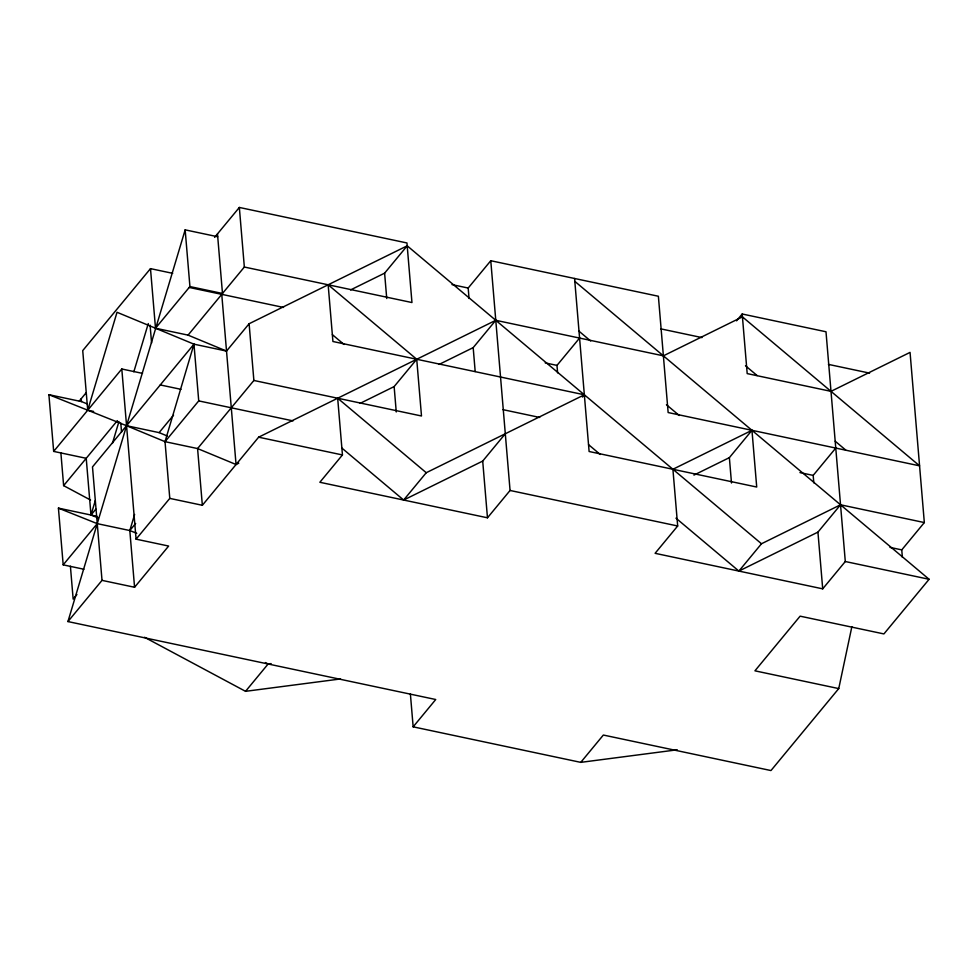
<?xml version="1.0" encoding="UTF-8"?>
<svg xmlns="http://www.w3.org/2000/svg" width="978" height="978" viewBox="0 0 978 978"><rect width="100%" height="100%" fill="white"/><g stroke="black" fill="none" stroke-linecap="round" stroke-linejoin="round"><path stroke-width="1.47" d="M410.393 694.001L413.156 726.837L580.761 762.363L603.353 735.04L770.97 770.554L838.745 688.585L851.875 626.654M413.156 726.837L435.736 699.514L67.947 621.568L185.16 229.854L217.715 236.749M67.947 621.568L102.018 580.37L134.573 587.265L168.644 546.054L136.089 539.159L169.781 498.389L165.025 441.665L193.962 344.17L117.03 312.275L87.727 410.198L93.643 411.457M95.355 500.418L90.978 515.027L97.91 517.802M112.409 443.413L118.974 421.481M133.839 371.787L148.277 323.559M134.573 587.265L129.805 530.541L134.622 514.465M172.69 273.339L150.49 268.632L82.727 350.613L87.727 410.198M79.328 401.004L86.076 392.838M214.61 237.361L239.341 207.446L406.958 242.96L411.958 302.544L244.341 267.031L222.483 293.473L189.928 286.578L155.502 328.217L188.057 335.124L226.517 351.078L249.109 323.742L407.203 245.82L761.483 543.756L840.53 504.795L924.332 522.558L910.053 352.386L831.007 391.347L747.192 373.596L742.192 313.999L825.994 331.762L845.298 561.519L822.706 588.842L655.089 553.316L677.681 525.993L672.913 469.269L751.96 430.308L756.715 487.032L589.111 451.506L574.575 278.486M95.844 509.147L90.978 515.027L86.223 458.303L53.668 451.408L121.798 368.987L142.507 373.388M90.563 500.051L63.631 485.638L117.36 420.638M188.057 335.124L221.761 294.354L236.053 464.513L238.766 463.169M226.517 351.078L193.962 344.17L92.494 466.922L102.018 580.37M53.668 451.408L48.9 394.684L126.553 425.711L159.108 432.618L173.558 415.137M83.912 569.245L63.191 564.856L97.25 523.646L129.805 530.541L136.749 533.316M126.553 425.711L165.025 441.665L198.73 400.894L193.962 344.17M76.92 594.526L73.154 599.074L70.404 566.238M129.805 530.541L135.649 523.474M249.109 323.742L253.877 380.466L197.58 448.56L202.348 505.284L169.781 498.389M350.54 289.94L384.611 273.155L407.203 245.82M202.348 505.284L258.632 437.19L495.773 320.307L663.39 355.833L742.436 316.872L919.577 465.834L668.145 412.545L658.377 296.248L490.773 260.723L468.181 288.045L469.049 298.473M360.063 403.388L394.134 386.591L416.726 359.268L328.156 284.781L332.923 341.505L584.343 394.794L582.46 397.068M584.343 394.794L426.249 472.716L337.679 398.229L342.447 454.953L319.855 482.276L487.472 517.802L510.064 490.467L490.773 260.723M439.11 364.427L473.181 347.63L495.773 320.307M144.536 637.277L245.539 691.324L268.119 664.001L271.138 663.597M341.897 448.095L403.657 500.039L426.249 472.716M557.619 372.862L556.983 365.393L579.575 338.07M403.657 500.039L482.704 461.078L505.296 433.755M736.544 320.833L742.192 313.999M693.94 475.1L729.368 457.643L751.96 430.308M813.806 482.863L813.17 475.394L835.762 448.071M675.957 518.157L738.891 571.079L761.483 543.756M738.891 571.079L817.938 532.118L840.53 504.795M902.376 557.35L901.753 549.88L924.332 522.558M574.819 281.346L929.1 579.282L883.916 633.927L800.114 616.164L754.93 670.822L838.745 688.585M245.539 691.324L340.527 678.952M580.761 762.363L677.277 749.796M452.007 284.622L468.181 288.045M660.786 328.865L701.96 337.593M828.403 364.391L869.576 373.119M189.206 287.446L283.51 307.434M545.223 362.899L556.983 365.393M502.936 409.648L539.697 417.447M799.943 472.594L813.17 475.394M253.877 380.466L421.494 415.992L416.726 359.268M160.258 384.941L180.979 389.33M198.73 400.894L293.033 420.882M889.98 547.387L901.753 549.88M258.632 437.19L342.447 454.953M510.064 490.467L677.681 525.993M845.298 561.519L929.1 579.282M48.9 394.684L81.455 401.591L87.005 403.804M165.025 441.665L197.58 448.56L236.053 464.513M63.191 564.856L58.423 508.132L96.92 516.286M58.423 508.132L97.25 523.646M159.108 432.618L167.36 436.029M265.429 662.558L268.119 664.001M745.48 365.76L757.131 375.552M835.212 441.212L845.701 450.039M579.025 331.212L590.688 341.016M666.434 404.721L679.258 415.491M588.56 444.66L600.211 454.452M332.373 334.647L344.024 344.452M817.938 532.118L822.706 588.842M729.368 457.643L731.495 483.01M473.181 347.63L475.186 371.518M482.704 461.078L487.472 517.802M384.611 273.155L386.738 298.522M394.134 386.591L396.261 411.97M239.341 207.446L244.341 267.031M217.483 233.889L222.483 293.473M185.16 229.854L189.928 286.578M150.49 268.632L155.502 328.217M150.086 325.136L151.59 343.058M121.798 368.987L136.089 539.159M120.783 423.071L121.541 432.031M81.211 398.718L81.455 401.591M60.88 452.863L63.631 485.638"/></g></svg>
